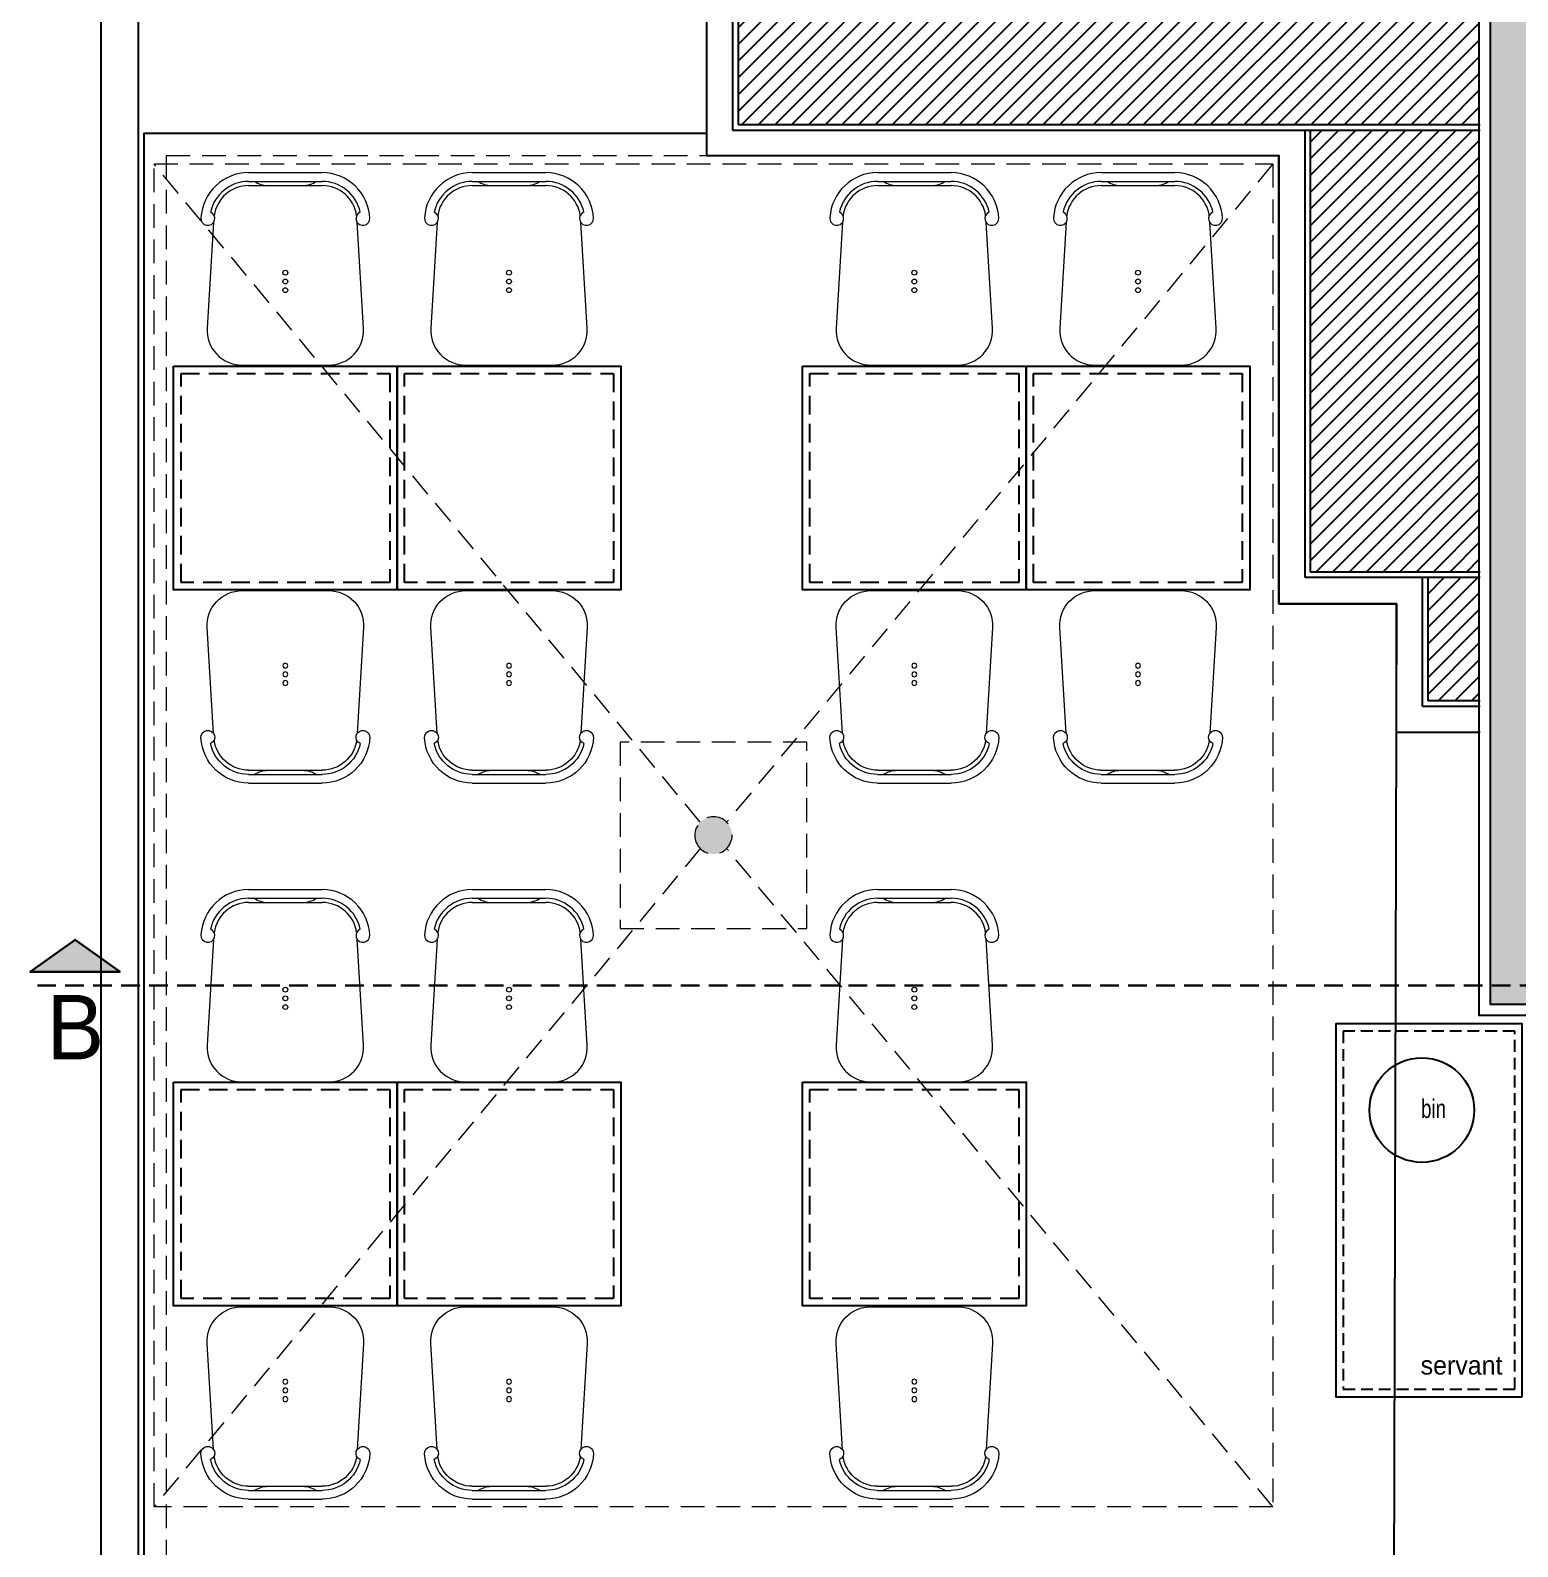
# Model space of a CAD drawing. Header units: millimetres. Extents: x 106699 to 122058, y 158555 to 162844.
# Drawn here: x 119056.3 to 119455.1, y 160136.3 to 160542.8 of the extents above; entities that cross this region are included whole.
import ezdxf
from ezdxf.enums import TextEntityAlignment as Align

# ---------------------------------------------------------------- set-up
doc = ezdxf.new("R2010")
doc.units = ezdxf.units.MM
for name, pattern in [('$0$4+1 daire_(K) TİP A - C BLOK$0$4+1 (K) 1$0$3+1 daire1$0$131121 243C_L00F00(plan)$0$HIDDEN2', [4.7625, 3.175, -1.5875]), ('1+1 TİP C$0$1+1 TİP C$0$A BLOK 2+1 TİP A$0$A BLOK 2+1 TİP A$0$A Blok TİP-6 (2+1)$0$HIDDEN', [9.525, 6.35, -3.175]), ('300_Z4_FCD_F03$0$GESTRICHELT', [0.75, 0.5, -0.25]), ('HIDDEN', [0.375, 0.25, -0.125])]:
    doc.linetypes.add(name, pattern=pattern)
for name, color, linetype in [('0-HSL-WLL', 253, 'Continuous'), ('300_Z4_FCD_F03$0$4-FNS-SWF', 13, 'Continuous'), ('300_Z4_STR_F03$0$2-SPS-RCN', 2, 'Continuous'), ('S2000-002 Çizgi', 7, 'Continuous')]:
    doc.layers.add(name, color=color, linetype=linetype)
for name, color, linetype, lineweight in [('300_Z4_STR_F03$0$AUDIT_D_220920114151-103', 251, 'Continuous', 5), ('no3_kutu profil gorunus', 8, 'Continuous', 0), ('no3_sandalye', 240, 'Continuous', 18)]:
    doc.layers.add(name, color=color, linetype=linetype, lineweight=lineweight)
doc.layers.add('area', color=200, linetype='Continuous', plot=False)
doc.styles.add('ATG_ROMANS', font='GOTHIC.TTF', dxfattribs={"width": 0.75})
doc.styles.get("Standard").update_dxf_attribs({"font": 'arial.ttf'})
doc.styles.add('TAKSİM', font='GOTHIC.TTF', dxfattribs={"height": 20})

# ---------------------------------------------------------------- blocks, each defined once
blk = doc.blocks.new('COLUMN')
at = {"layer": '300_Z4_STR_F03$0$AUDIT_D_220920114151-103', "true_color": 0x303030}
h = blk.add_hatch(color=250, dxfattribs=at)
h.dxf.hatch_style = 1
h.paths.add_polyline_path([(104767.62, 177818.4), (104852.62, 177818.4), (104852.62, 177903.41), (104767.62, 177903.41)])
h.paths.add_polyline_path([(104052.62, 177903.41), (104052.62, 177818.41), (103967.62, 177818.41), (103967.62, 177903.41)])
edge = h.paths.add_edge_path()
edge.add_line((104052.62, 177498.41), (104052.62, 177438.41))
h.paths.add_polyline_path([(103967.62, 177498.41), (104052.62, 177498.41), (104052.62, 177438.41), (103967.62, 177438.41)])
h.paths.add_polyline_path([(104852.62, 177438.41), (104767.62, 177438.41), (104767.62, 177498.41), (104852.62, 177498.41)])
h.paths.add_polyline_path([(104852.62, 177018.41), (104767.62, 177018.41), (104767.62, 177103.41), (104852.62, 177103.41)])
h.paths.add_polyline_path([(103967.62, 176233.41), (103967.62, 176318.41), (104052.62, 176318.41), (104052.62, 176233.41)])
h.paths.add_polyline_path([(103967.62, 177103.41), (104052.62, 177103.41), (104052.62, 177018.41), (103967.62, 177018.41)])
blk = doc.blocks.new('facade_2')
at = {"layer": '300_Z4_FCD_F03$0$4-FNS-SWF'}
h = blk.add_hatch(dxfattribs=at)
h.set_pattern_fill('ANSI31', color=256, angle=-90)
h.set_pattern_definition([(315, (-72437.2916, 285221.7045), (2.24506403, 2.24506403), [])])
h.paths.add_polyline_path([(103807.4, 177906.68), (103807.4, 177921.91), (103775.65, 177921.91), (103775.65, 177906.68)])
h.paths.add_polyline_path([(103905.16, 177906.68), (103905.16, 177941.91), (103808.9, 177941.91), (103808.9, 177906.68)])
h.paths.add_polyline_path([(104019.66, 177906.68), (104019.66, 177916.91), (104019.66, 177951.91), (103906.66, 177951.91), (103906.66, 177950.91), (103906.66, 177906.68)])
h.paths.add_polyline_path([(104053.7, 177906.68), (104053.7, 177921.91), (104021.16, 177921.91), (104021.16, 177906.68)])
h.paths.add_polyline_path([(104713.88, 177906.68), (104713.88, 177951.91), (104595.41, 177951.91), (104595.41, 177913.91), (104595.41, 177906.68)])
h.paths.add_polyline_path([(104919.38, 177906.68), (104919.38, 178105.42), (104715.38, 178105.42), (104715.38, 177952.91), (104715.38, 177906.68)])
h.paths.add_polyline_path([(104997.73, 177906.68), (104997.73, 177919.91), (105021.24, 177919.91), (105021.24, 177951.91), (104920.88, 177951.91), (104920.88, 177906.68)])
h.paths.add_polyline_path([(105105.74, 177906.68), (105105.74, 177929.91), (105022.74, 177929.91), (105022.74, 177906.68)])
h.paths.add_polyline_path([(105021.24, 177906.68), (105021.24, 177918.41), (104999.23, 177918.41), (104999.23, 177906.68)], flags=17)
h.paths.add_polyline_path([(104593.91, 177906.68), (104593.91, 177920.41), (104560.87, 177920.41), (104560.87, 177906.68)])
h.paths.add_polyline_path([(104342.73, 176233.67), (104342.73, 176258.67), (104201.88, 176258.67), (104201.88, 176233.67)])
h.paths.add_polyline_path([(104337.23, 176219.91), (104337.23, 176230.67), (104306.2, 176230.67), (104306.2, 176219.91)])
for p, q in [((104927.88, 178113.92), (104707.09, 178113.92)), ((104707.09, 178113.92), (104707.09, 177960.41)), ((104920.88, 178106.92), (104713.88, 178106.92)), ((104713.88, 178106.92), (104713.88, 177951.91)), ((104919.38, 178105.42), (104715.38, 178105.42)), ((104715.38, 178105.42), (104715.38, 177952.91)), ((104586.91, 177928.91), (104586.91, 177960.41)), ((104586.91, 177960.41), (104707.09, 177960.41)), ((104593.91, 177906.41), (104593.91, 177953.41)), ((104593.91, 177953.41), (104713.88, 177953.41)), ((104595.41, 177913.91), (104595.41, 177951.91)), ((104595.41, 177951.91), (104713.88, 177951.91)), ((104713.88, 177951.91), (104713.88, 177906.41)), ((104715.38, 177953.41), (104715.38, 177906.41)), ((104552.37, 177906.41), (104552.37, 177928.91)), ((104552.37, 177928.91), (104586.91, 177928.91)), ((104559.37, 177906.41), (104559.37, 177921.91)), ((104559.37, 177921.91), (104593.91, 177921.91)), ((104560.87, 177906.41), (104560.87, 177920.41)), ((104560.87, 177920.41), (104593.91, 177920.41)), ((104595.41, 177906.41), (104595.41, 177913.91))]:
    blk.add_line(p, q, dxfattribs=at)
blk = doc.blocks.new('gri tolix')
at = {"layer": 'no3_sandalye', "color": 35}
for p, q in [((32456.96, 11388.09), (32476.65, 11388.09)), ((32456.96, 11385.75), (32476.65, 11385.75)), ((32456.96, 11384.63), (32476.65, 11384.63)), ((32447.57, 11374.79), (32445.84, 11346.35)), ((32487.76, 11346.35), (32486.03, 11374.79)), ((32455.17, 11336.49), (32478.43, 11336.49))]:
    blk.add_line(p, q, dxfattribs=at)
for centre in [(32466.8, 11361.26), (32466.8, 11358.92), (32466.8, 11356.59)]:
    blk.add_circle(centre, 0.654, dxfattribs=at)
for centre, radius, start, end in [((32456.96, 11375.28), 12.81, 90, 176.9521), ((32476.65, 11375.28), 12.81, 2.2784, 90), ((32456.96, 11375.28), 10.47, 90, 167.7747), ((32456.96, 11375.28), 9.35, 90, 172.1616), ((32462.33, 11391.88), 7.25, 237.668, 268.4154), ((32471.28, 11391.88), 7.25, 271.5846, 302.332), ((32476.65, 11375.28), 10.47, 12.2253, 90), ((32476.65, 11375.28), 9.35, 7.8384, 90), ((32446.01, 11375.79), 1.85, 174.6737, 67.3294), ((32487.59, 11375.79), 1.85, 112.6706, 5.3263), ((32455.17, 11345.84), 9.35, 176.8779, 270), ((32478.43, 11345.84), 9.35, 270, 3.1221)]:
    blk.add_arc(centre, radius, start, end, dxfattribs=at)
blk = doc.blocks.new('A$C89fea75d')
at = {"color": 4}
blk.add_lwpolyline([(0, 0), (100, 0), (100, 50), (0, 50)], close=True, dxfattribs=at)
at = {"color": 4, "linetype": '$0$4+1 daire_(K) TİP A - C BLOK$0$4+1 (K) 1$0$3+1 daire1$0$131121 243C_L00F00(plan)$0$HIDDEN2'}
blk.add_lwpolyline([(2, 2), (98, 2), (98, 48), (2, 48)], close=True, dxfattribs=at)
at = {"color": 4}
blk.add_circle((76.86, 26.92), 14.02, dxfattribs=at)
at = {"color": 4, "insert": (10.96, 27.25), "char_height": 5, "width": 76.8983, "attachment_point": 1, "rotation": 270}
blk.add_mtext('{\\fManrope Light|b0|i0|c0|p2;servant}', dxfattribs=at)
at = {"color": 4, "insert": (77.2, 23.79), "char_height": 5, "attachment_point": 5, "rotation": 270, "style": 'ATG_ROMANS'}
blk.add_mtext('\\A1;{\\fManrope Light|b0|i0|c0|p2;bin}', dxfattribs=at)
blk = doc.blocks.new('A$Cdd1ad079')
at = {"layer": 'no3_kutu profil gorunus', "linetype": '1+1 TİP C$0$1+1 TİP C$0$A BLOK 2+1 TİP A$0$A BLOK 2+1 TİP A$0$A Blok TİP-6 (2+1)$0$HIDDEN'}
h = blk.add_hatch(color=256, dxfattribs=at)
h.dxf.hatch_style = 1
edge = h.paths.add_edge_path()
edge.add_arc((180, 150), 5, 0, 360)
for p, q in [((176.46, 153.54, -1.11), (0, 300, -1.11)), ((183.54, 153.54, -1.11), (360, 300, -1.11)), ((0, 0, -1.11), (176.46, 146.46, -1.11)), ((360, 0, -1.11), (183.54, 146.46, -1.11))]:
    blk.add_line(p, q, dxfattribs=at)
at = {"layer": 'no3_kutu profil gorunus', "linetype": '1+1 TİP C$0$1+1 TİP C$0$A BLOK 2+1 TİP A$0$A BLOK 2+1 TİP A$0$A Blok TİP-6 (2+1)$0$HIDDEN', "elevation": -1.11}
blk.add_lwpolyline([(360, 0), (360, 300), (0, 300), (0, 0)], close=True, dxfattribs=at)
at = {"layer": 'no3_kutu profil gorunus', "linetype": '1+1 TİP C$0$1+1 TİP C$0$A BLOK 2+1 TİP A$0$A BLOK 2+1 TİP A$0$A Blok TİP-6 (2+1)$0$HIDDEN', "extrusion": (0, 0, -1), "elevation": 1.11}
blk.add_lwpolyline([(-155, 125), (-155, 175), (-205, 175), (-205, 125)], close=True, dxfattribs=at)
at = {"layer": 'no3_kutu profil gorunus', "linetype": '1+1 TİP C$0$1+1 TİP C$0$A BLOK 2+1 TİP A$0$A BLOK 2+1 TİP A$0$A Blok TİP-6 (2+1)$0$HIDDEN'}
blk.add_circle((180, 150, -1.11), 5, dxfattribs=at)

msp = doc.modelspace()

# ---------------------------------------------------------------- hatches: boundary and pattern name
at = {"layer": '0-HSL-WLL', "true_color": 0x7a7a7a}
h = msp.add_hatch(color=8, dxfattribs=at)
h.dxf.hatch_style = 1
h.paths.add_polyline_path([(119472.81, 160910.9), (119447.81, 160910.9), (119447.81, 160654.78), (119472.8, 160654.78), (119472.8, 160674.78), (119472.8, 160674.78), (119472.8, 160654.78), (120726.19, 160654.78), (120726.19, 160127.9), (121089.55, 160127.9), (121089.55, 160147.9), (120746.19, 160147.9), (120746.19, 160674.78), (119472.8, 160674.78), (119472.8, 160654.82), (119472.8, 160654.78), (119472.8, 160674.78)])
h.paths.add_polyline_path([(119472.81, 160569.78), (119447.81, 160569.78), (119447.81, 160351.53), (119447.81, 160281.65), (119472.81, 160281.65)], flags=17)
h.paths.add_polyline_path([(121032.82, 159769.78), (121032.82, 159789.78), (120332.82, 159789.78), (120332.82, 159769.78)])
h.paths.add_polyline_path([(119912.82, 159789.78), (119912.82, 159769.78), (120247.82, 159769.78), (120247.82, 159789.78)])
h.paths.add_polyline_path([(119852.82, 159769.78), (119852.82, 159789.78), (119532.82, 159789.78), (119532.82, 159769.78)])
at = {"layer": '300_Z4_STR_F03$0$AUDIT_D_220920114151-103', "linetype": 'HIDDEN', "lineweight": 30, "ltscale": 10, "true_color": 0xae1ea2}
h = msp.add_hatch(color=214, dxfattribs=at)
h.dxf.hatch_style = 1
h.paths.add_polyline_path([(119080.37, 160290.37), (119056.31, 160290.37), (119068.34, 160298.97)])

# ---------------------------------------------------------------- linework, layer by layer
for points in [[(119075.22, 159211.93), (121955.22, 159211.93), (121955.22, 161281.93), (119075.22, 161281.93)], [(119085.22, 159221.93), (121945.22, 159221.93), (121945.22, 161271.93), (119085.22, 161271.93)]]:
    msp.add_lwpolyline(points, close=True)
at = {"color": 4}
for points in [[(119094.71, 160452.81), (119154.67, 160452.81), (119154.67, 160392.81), (119094.71, 160392.81)], [(119154.67, 160452.81), (119214.64, 160452.81), (119214.64, 160392.81), (119154.67, 160392.81)], [(119263.35, 160452.81), (119323.31, 160452.81), (119323.31, 160392.81), (119263.35, 160392.81)], [(119323.31, 160452.81), (119383.27, 160452.81), (119383.27, 160392.81), (119323.31, 160392.81)], [(119094.71, 160260.84), (119154.67, 160260.84), (119154.67, 160200.84), (119094.71, 160200.84)], [(119154.67, 160260.84), (119214.64, 160260.84), (119214.64, 160200.84), (119154.67, 160200.84)], [(119263.35, 160260.84), (119323.31, 160260.84), (119323.31, 160200.84), (119263.35, 160200.84)]]:
    msp.add_lwpolyline(points, close=True, dxfattribs=at)
at = {"layer": '300_Z4_STR_F03$0$2-SPS-RCN'}
for points in [[(119475.81, 160569.78), (119475.81, 160278.65), (119444.81, 160278.65), (119444.81, 160351.53), (119444.81, 160913.9), (119475.81, 160913.9), (119475.81, 160674.78)], [(119472.81, 160569.78), (119472.81, 160281.65), (119447.81, 160281.65), (119447.81, 160351.53), (119447.81, 160910.9), (119472.81, 160910.9), (119472.8, 160654.82)]]:
    msp.add_lwpolyline(points, dxfattribs=at)
at = {"layer": '300_Z4_STR_F03$0$AUDIT_D_220920114151-103', "color": 214, "linetype": 'HIDDEN', "lineweight": 30, "ltscale": 20, "true_color": 0xae1ea2}
msp.add_line((120773.19, 160286.74), (119056.41, 160286.74), dxfattribs=at)
at = {"layer": '300_Z4_STR_F03$0$AUDIT_D_220920114151-103', "color": 214, "lineweight": 30, "ltscale": 10, "true_color": 0xae1ea2}
msp.add_lwpolyline([(119080.37, 160290.37), (119056.31, 160290.37), (119068.34, 160298.97), (119080.37, 160290.37)], dxfattribs=at)
at = {"layer": 'area'}
msp.add_lwpolyline([(119391.08, 159763.78), (119086.82, 159763.78), (119086.82, 160515.26), (119237.57, 160515.26), (119237.57, 160509.26), (119391.08, 160509.26), (119391.08, 160389.08), (119422.58, 160389.08), (119421.08, 159830.33), (119391.08, 159830.33), (119391.08, 159763.78)], dxfattribs=at)
at = {"layer": 'no3_kutu profil gorunus'}
msp.add_lwpolyline([(119391.08, 159763.78), (119086.82, 159763.78), (119086.82, 160515.26), (119237.57, 160515.26)], dxfattribs=at)
at = {"layer": 'no3_kutu profil gorunus', "linetype": '1+1 TİP C$0$1+1 TİP C$0$A BLOK 2+1 TİP A$0$A BLOK 2+1 TİP A$0$A Blok TİP-6 (2+1)$0$HIDDEN'}
msp.add_lwpolyline([(119391.08, 159769.78), (119092.82, 159769.78), (119092.82, 160509.26), (119237.57, 160509.26)], dxfattribs=at)
at = {"layer": 'S2000-002 Çizgi', "color": 8, "linetype": '300_Z4_FCD_F03$0$GESTRICHELT', "ltscale": 10, "true_color": 0x7a7a7a}
for points in [[(119096.71, 160450.81), (119152.67, 160450.81), (119152.67, 160394.81), (119096.71, 160394.81)], [(119156.67, 160450.81), (119212.64, 160450.81), (119212.64, 160394.81), (119156.67, 160394.81)], [(119265.35, 160450.81), (119321.31, 160450.81), (119321.31, 160394.81), (119265.35, 160394.81)], [(119325.31, 160450.81), (119381.27, 160450.81), (119381.27, 160394.81), (119325.31, 160394.81)], [(119096.71, 160258.84), (119152.67, 160258.84), (119152.67, 160202.84), (119096.71, 160202.84)], [(119156.67, 160258.84), (119212.64, 160258.84), (119212.64, 160202.84), (119156.67, 160202.84)], [(119265.35, 160258.84), (119321.31, 160258.84), (119321.31, 160202.84), (119265.35, 160202.84)]]:
    msp.add_lwpolyline(points, close=True, dxfattribs=at)

# ---------------------------------------------------------------- block references
at = {"rotation": 90}
for name, p in [('facade_2', (297351.49, 55802.16)), ('COLUMN', (297351.22, 55802.16)), ('A$C89fea75d', (119456.33, 160176.46))]:
    msp.add_blockref(name, p, dxfattribs=at)
at = {"xscale": -1}
for name, p, rotation in [('A$Cdd1ad079', (119389.47, 160506.98), 90), ('gri tolix', (86657.89, 171729.07), 180), ('gri tolix', (86717.85, 171729.07), 180), ('gri tolix', (86826.52, 171729.07), 180), ('gri tolix', (86886.49, 171729.07), 180), ('gri tolix', (86657.89, 171537.1), 180), ('gri tolix', (86717.85, 171537.1), 180), ('gri tolix', (86826.52, 171537.1), 180)]:
    msp.add_blockref(name, p, dxfattribs=dict(at, rotation=rotation))
for p in [(86657.89, 149116.56), (86717.85, 149116.56), (86826.52, 149116.56), (86886.49, 149116.56), (86657.89, 148924.35), (86717.85, 148924.35), (86826.52, 148924.35)]:
    msp.add_blockref('gri tolix', p)

# ---------------------------------------------------------------- texts
at = {"layer": '300_Z4_STR_F03$0$AUDIT_D_220920114151-103', "color": 214, "lineweight": 30, "ltscale": 10, "true_color": 0xae1ea2, "style": 'TAKSİM'}
msp.add_text('B', height=17.28, dxfattribs=at).set_placement((119068.4, 160266.91, -0.03), align=Align.CENTER)

doc.saveas('drawing.dxf')
